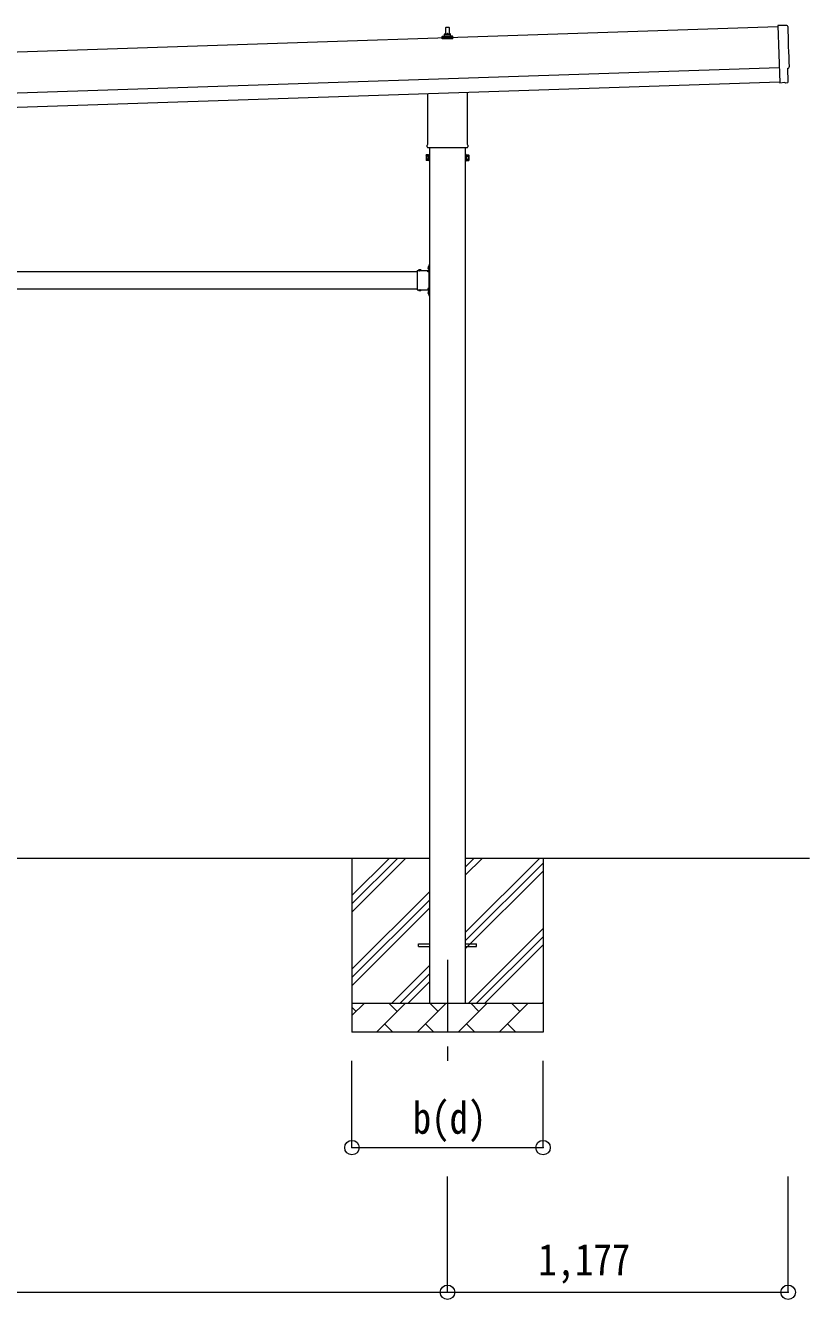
# Model space of a CAD drawing. Units: millimetres at full size, sheet at 1:50; details may follow other scales. Extents: x -14053 to 14053, y -9700 to 9700.
# Drawn here: x 5950 to 8659, y 1046 to 5448 of the extents above; entities that cross this region are included whole.
import ezdxf
from ezdxf.enums import TextEntityAlignment as Align

# ---------------------------------------------------------------- set-up
doc = ezdxf.new("R2010")
doc.units = ezdxf.units.MM
doc.header["$LTSCALE"] = 50
doc.header["$PDMODE"] = 32
doc.header["$PDSIZE"] = 50
doc.linetypes.add('CHAIN1', pattern=[8, 5, -1, 1, -1])
doc.linetypes.add('USER8', pattern=[4, 3, -1])
for name, color, linetype, lineweight in [('0-2_建具', 4, 'Continuous', 9), ('0-3_階段', 7, 'CHAIN1', 9), ('0-4_設備', 7, 'Continuous', 9), ('0-8_外構', 6, 'Continuous', 9)]:
    doc.layers.add(name, color=color, linetype=linetype, lineweight=lineweight)
doc.styles.add('ＭＳ ゴシック', font='')
doc.styles.get('ＭＳ ゴシック').set_extended_font_data('MS Gothic')

msp = doc.modelspace()

# ---------------------------------------------------------------- linework, layer by layer
at = {"layer": '0-2_建具'}
for p, q in [((8549.67, 5443.29), (3166.66, 5263.86)), ((7398.31, 5413.59), (7398.31, 5417.81)), ((7399.31, 5417.81), (7417.31, 5417.81)), ((7402.31, 5417.81), (7403.04, 5441.33)), ((7404.04, 5442.31), (7412.58, 5442.31)), ((7413.58, 5441.33), (7414.31, 5417.81)), ((7418.31, 5413.59), (7418.31, 5417.81)), ((8549.51, 5448.38), (8556.1, 5250.63)), ((8581.11, 5447.78), (8549.51, 5448.38)), ((7390.06, 5402.31), (7390.06, 5410.02)), ((7426.56, 5402.31), (7390.06, 5402.31)), ((7390.44, 5410.81), (7426.18, 5410.81)), ((7390.82, 5410.99), (7397.55, 5412.62)), ((7397.93, 5412.81), (7418.69, 5412.81)), ((7425.8, 5410.99), (7419.07, 5412.62)), ((7426.56, 5402.31), (7426.56, 5410.02)), ((3171.33, 5123.94), (8554.34, 5303.37)), ((8583.83, 5300.96), (8584.43, 5300.98)), ((8585.39, 5253.96), (8583.83, 5300.96)), ((3172.99, 5073.96), (8556, 5253.4)), ((8556.1, 5250.63), (8556.13, 5249.63)), ((8574.31, 5251.14), (8556.13, 5249.63)), ((8575, 5250.53), (8574.31, 5251.14)), ((8575.75, 5250.28), (8582.65, 5250.88)), ((7340.01, 5038.32), (7340.01, 5212.76)), ((7476.61, 5217.32), (7476.61, 5038.32)), ((7338.31, 5029.54), (7338.31, 5035.04)), ((7476.25, 5026.04), (7340.37, 5026.04)), ((7345.81, 5026.04), (7345.81, 2070.21)), ((7470.81, 2070.21), (7470.81, 5026.04)), ((7478.31, 5035.04), (7478.31, 5029.54)), ((7334.31, 5000.04), (7335.07, 5001.36)), ((7334.31, 5000.04), (7334.31, 4983.04)), ((7334.31, 4983.04), (7335.07, 4981.73)), ((7341.31, 5001.36), (7335.07, 5001.36)), ((7341.31, 4996.45), (7335.07, 4996.45)), ((7341.31, 4986.64), (7335.07, 4986.64)), ((7341.31, 4981.73), (7335.07, 4981.73)), ((7341.31, 4981.73), (7341.31, 5001.36)), ((7341.31, 5000.74), (7343.81, 5000.74)), ((7341.31, 4982.34), (7341.31, 5000.74)), ((7343.81, 4982.34), (7341.31, 4982.34)), ((7343.81, 5002.04), (7345.81, 5002.04)), ((7343.81, 4981.04), (7343.81, 5002.04)), ((7345.81, 4981.04), (7343.81, 4981.04)), ((7345.81, 5002.04), (7345.81, 4981.04)), ((7470.81, 5002.04), (7470.81, 4981.04)), ((7472.81, 5002.04), (7470.81, 5002.04)), ((7470.81, 4981.04), (7472.81, 4981.04)), ((7472.81, 4981.04), (7472.81, 5002.04)), ((7475.31, 5000.74), (7472.81, 5000.74)), ((7472.81, 4982.34), (7475.31, 4982.34)), ((7475.31, 5001.36), (7481.55, 5001.36)), ((7475.31, 4981.73), (7475.31, 5001.36)), ((7475.31, 4982.34), (7475.31, 5000.74)), ((7475.31, 4996.45), (7481.55, 4996.45)), ((7475.31, 4986.64), (7481.55, 4986.64)), ((7475.31, 4981.73), (7481.55, 4981.73)), ((7482.31, 5000.04), (7481.55, 5001.36)), ((7482.31, 4983.04), (7481.55, 4981.73)), ((7482.31, 5000.04), (7482.31, 4983.04)), ((4412.81, 4598.21), (7303.81, 4598.21)), ((7303.81, 4601.21), (7343.81, 4601.21)), ((7303.81, 4601.21), (7303.81, 4535.21)), ((7306.91, 4601.72), (7318.71, 4601.72)), ((7306.91, 4601.72), (7306.91, 4601.21)), ((7306.91, 4601.21), (7318.71, 4601.21)), ((7318.71, 4601.72), (7318.71, 4601.21)), ((7339.81, 4599.21), (7343.81, 4599.21)), ((7339.81, 4597.21), (7339.81, 4599.21)), ((7339.81, 4598.21), (7345.31, 4598.21)), ((7343.81, 4597.21), (7339.81, 4597.21)), ((7343.3, 4617.11), (7343.3, 4605.31)), ((7343.3, 4617.11), (7343.81, 4617.11)), ((7343.3, 4605.31), (7343.81, 4605.31)), ((7343.81, 4621.21), (7343.81, 4601.21)), ((7343.81, 4621.21), (7345.81, 4621.21)), ((7343.81, 4617.11), (7343.81, 4605.31)), ((7345.81, 4614.21), (7343.81, 4614.21)), ((7345.81, 4608.21), (7343.81, 4608.21)), ((7343.81, 4597.21), (7343.81, 4539.21)), ((7345.31, 4598.21), (7345.31, 4538.21)), ((7345.81, 4621.21), (7345.81, 4601.21)), ((4412.81, 4538.21), (7303.81, 4538.21)), ((7303.81, 4535.21), (7343.81, 4535.21)), ((7306.91, 4535.21), (7318.71, 4535.21)), ((7306.91, 4534.7), (7306.91, 4535.21)), ((7306.91, 4534.7), (7318.71, 4534.7)), ((7318.71, 4534.7), (7318.71, 4535.21)), ((7339.81, 4539.21), (7339.81, 4537.21)), ((7343.81, 4539.21), (7339.81, 4539.21)), ((7339.81, 4538.21), (7345.31, 4538.21)), ((7343.81, 4537.21), (7339.81, 4537.21)), ((7343.81, 4535.21), (7343.81, 4515.21)), ((7345.81, 4535.21), (7345.81, 4515.21)), ((7343.3, 4531.11), (7343.3, 4519.31)), ((7343.3, 4531.11), (7343.81, 4531.11)), ((7343.3, 4519.31), (7343.81, 4519.31)), ((7343.81, 4531.11), (7343.81, 4519.31)), ((7345.81, 4528.21), (7343.81, 4528.21)), ((7345.81, 4522.21), (7343.81, 4522.21)), ((7343.81, 4515.21), (7345.81, 4515.21)), ((7308.31, 2265.71), (7308.31, 2274.71)), ((7308.31, 2274.71), (7345.81, 2274.71)), ((7308.31, 2265.71), (7345.81, 2265.71)), ((7470.81, 2274.71), (7508.31, 2274.71)), ((7470.81, 2265.71), (7508.31, 2265.71)), ((7508.31, 2265.71), (7508.31, 2274.71))]:
    msp.add_line(p, q, dxfattribs=at)
at = {"layer": '0-2_建具', "linetype": 'USER8'}
for p, q in [((7310.31, 4603.82), (7311.66, 4601.04)), ((7311.66, 4601.04), (7312.81, 4600.43)), ((7313.95, 4601.04), (7312.81, 4600.43)), ((7315.31, 4603.82), (7313.95, 4601.04)), ((7341.2, 4613.71), (7343.98, 4612.36)), ((7341.2, 4608.71), (7343.98, 4610.07)), ((7343.98, 4612.36), (7344.59, 4611.21)), ((7343.98, 4610.07), (7344.59, 4611.21)), ((7310.31, 4532.6), (7311.66, 4535.38)), ((7311.66, 4535.38), (7312.81, 4535.99)), ((7313.95, 4535.38), (7312.81, 4535.99)), ((7315.31, 4532.6), (7313.95, 4535.38)), ((7341.2, 4527.71), (7343.98, 4526.36)), ((7341.2, 4522.71), (7343.98, 4524.07)), ((7343.98, 4526.36), (7344.59, 4525.21)), ((7343.98, 4524.07), (7344.59, 4525.21))]:
    msp.add_line(p, q, dxfattribs=at)
at = {"layer": '0-2_建具'}
for centre, radius, start, end in [((7402.39, 5417.17), 4.13, 90, 171.17633), ((7399.31, 5416.81), 1, 90, 180), ((7404.04, 5441.31), 1, 90, 178.60509), ((7411.64, 5417.81), 4.83, 133.60282, 180), ((7404.98, 5417.81), 4.83, 0, 46.39718), ((7412.58, 5441.31), 1, 1.39491, 90), ((7414.22, 5417.17), 4.13, 8.82367, 90), ((7417.31, 5416.81), 1, 0, 90), ((7391.06, 5410.02), 1, 103.62699, 180), ((7397.31, 5413.59), 1, 283.62699, 0), ((7419.31, 5413.59), 1, 180, 256.37301), ((7425.56, 5410.02), 1, 0, 76.37301), ((7342.31, 5035.04), 4, 125.09963, 180), ((7342.31, 5029.54), 4, 180, 194.47751), ((7342.31, 5029.54), 4, 194.47751, 241.04498), ((7474.31, 5029.54), 4, 298.95502, 345.52249), ((7474.31, 5035.04), 4, 0, 54.90037), ((7474.31, 5029.54), 4, 345.52249, 0), ((7338.65, 4998.91), 4.34, 145.61575, 214.38425), ((7338.65, 4984.18), 4.34, 145.61575, 214.38425), ((7350.55, 4991.54), 16.24, 162.41205, 197.58795), ((7477.96, 4998.91), 4.34, 325.61575, 34.38425), ((7466.07, 4991.54), 16.24, 342.41205, 17.58795), ((7477.96, 4984.18), 4.34, 325.61575, 34.38425), ((7312.81, 4595.98), 8.23, 44.2189, 135.7811), ((7349.04, 4611.21), 8.23, 134.2189, 225.7811), ((7343.81, 4601.21), 2, 270, 0), ((7312.81, 4540.44), 8.23, 224.2189, 315.7811), ((7343.81, 4535.21), 2, 0, 90), ((7349.04, 4525.21), 8.23, 134.2189, 225.7811)]:
    msp.add_arc(centre, radius, start, end, dxfattribs=at)
for centre, major_axis, ratio, start_param, end_param in [((8581.06, 5444.78), (3, 0.1), 0.99863, 6.2683889, 7.8016218), ((13346.62, 5533.16), (-4760.73, -158.69), 0.99863, 6.2683889, 6.2976778), ((8584.28, 5305.38), (4.4, 0.15), 0.99863, 4.712389, 6.2976778), ((8575.66, 5251.28), (0.75, -0.666), 0.9974, 4.712389, 5.5252311), ((8582.39, 5253.87), (2.25, -2), 0.9974, 5.5252311, 7.0411395)]:
    msp.add_ellipse(centre, major_axis=major_axis, ratio=ratio, start_param=start_param, end_param=end_param, dxfattribs=at)
at = {"layer": '0-3_階段'}
msp.add_line((7408.31, 2220.21), (7408.31, 1871.21), dxfattribs=at)
at = {"layer": '0-4_設備'}
for p, q in [((7345.81, 2570.21), (4370.81, 2570.21)), ((7078.31, 2441.73), (7206.79, 2570.21)), ((7078.31, 2413.44), (7235.08, 2570.21)), ((7078.31, 2385.16), (7263.36, 2570.21)), ((7078.31, 2570.21), (7078.31, 1970.21)), ((7470.81, 2541.39), (7499.63, 2570.21)), ((7470.81, 2513.1), (7527.92, 2570.21)), ((7470.81, 2315.11), (7725.91, 2570.21)), ((8659.19, 2570.21), (7470.81, 2570.21)), ((7470.81, 2286.83), (7738.31, 2554.33)), ((7738.31, 2570.21), (7738.31, 1970.21)), ((7470.81, 2258.54), (7738.31, 2526.04)), ((7078.31, 2187.17), (7345.81, 2454.67)), ((7078.31, 2158.89), (7345.81, 2426.39)), ((7078.31, 2130.6), (7345.81, 2398.1)), ((7480.47, 2070.21), (7738.31, 2328.05)), ((7508.75, 2070.21), (7738.31, 2299.77)), ((7537.04, 2070.21), (7738.31, 2271.48)), ((7215.91, 2070.21), (7345.81, 2200.11)), ((7244.19, 2070.21), (7345.81, 2171.83)), ((7272.48, 2070.21), (7345.81, 2143.54)), ((7078.31, 2027.32), (7121.2, 2070.21)), ((7078.31, 2070.21), (7738.31, 2070.21)), ((7162.62, 1970.21), (7262.62, 2070.21)), ((7234.07, 2041.66), (7205.52, 2070.21)), ((7304.05, 1970.21), (7404.05, 2070.21)), ((7375.49, 2041.66), (7346.94, 2070.21)), ((7445.47, 1970.21), (7545.47, 2070.21)), ((7516.91, 2041.66), (7488.36, 2070.21)), ((7586.89, 1970.21), (7686.89, 2070.21)), ((7658.33, 2041.66), (7629.78, 2070.21)), ((7735.03, 2070.21), (7738.31, 2073.49)), ((7092.65, 2041.66), (7078.31, 2056)), ((7191.18, 1998.76), (7219.73, 1970.21)), ((7332.6, 1998.76), (7361.15, 1970.21)), ((7474.02, 1998.76), (7502.57, 1970.21)), ((7615.44, 1998.76), (7644, 1970.21)), ((7738.31, 1970.21), (7078.31, 1970.21))]:
    msp.add_line(p, q, dxfattribs=at)
at = {"layer": '0-8_外構'}
for p, q in [((7078.31, 1571.21), (7078.31, 1871.21)), ((7408.31, 1071.21), (7408.31, 1471.21)), ((8585.34, 1071.21), (8585.34, 1471.21)), ((4308.31, 1071.21), (7408.31, 1071.21)), ((7408.31, 1071.21), (8585.34, 1071.21))]:
    msp.add_line(p, q, dxfattribs=at)
msp.add_lwpolyline([(7078.31, 1571.21), (7738.31, 1571.21), (7738.31, 1871.21)], dxfattribs=at)
for p in [(7078.31, 1571.21), (7738.31, 1571.21), (7408.31, 1071.21), (8585.34, 1071.21)]:
    msp.add_point(p, dxfattribs=at)

# ---------------------------------------------------------------- texts
at = {"layer": '0-8_外構', "color": 7, "style": 'ＭＳ ゴシック', "width": 0.85}
for s, p in [('b(d)', (7288.31, 1586.21)), ('1,177', (7721.82, 1096.21))]:
    msp.add_text(s, height=110, dxfattribs=at).set_placement(p, align=Align.BOTTOM_LEFT)

doc.saveas('drawing.dxf')
